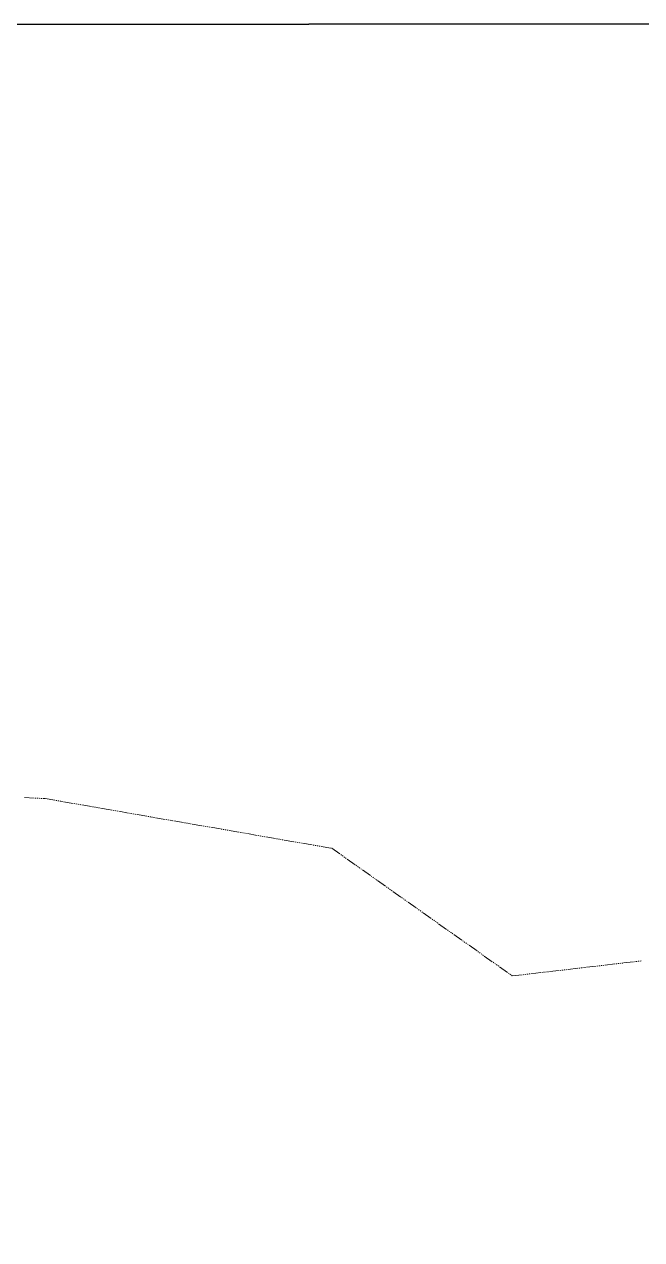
# Model space of a CAD drawing. Header units: millimetres. Extents: x 614452 to 616952, y 4151662 to 4153442.
# Drawn here: x 615286 to 615600, y 4152823 to 4153442 of the extents above; entities that cross this region are included whole.
import ezdxf
from ezdxf.xclip import XClip

# ---------------------------------------------------------------- set-up
doc = ezdxf.new("R2010")
doc.units = ezdxf.units.MM
doc.header["$XCLIPFRAME"] = 2
doc.layers.add('01_UYGALAN_TARAMA', color=26, linetype='Continuous', lineweight=20)

# ---------------------------------------------------------------- blocks, each defined once
blk = doc.blocks.new('fggg')
at = {"layer": '01_UYGALAN_TARAMA', "color": 252}
for p, q in [((615285.93, 4153048.64, 622.53), (615290.93, 4153048.42, 622.53)), ((615291.43, 4153048.39, 622.53), (615291.93, 4153048.37, 622.53)), ((615292.43, 4153048.35, 622.53), (615292.92, 4153048.32, 622.53)), ((615293.42, 4153048.3, 622.53), (615293.92, 4153048.28, 622.53)), ((615294.42, 4153048.26, 622.53), (615294.92, 4153048.23, 622.53)), ((615295.42, 4153048.21, 622.53), (615296.49, 4153048.16, 622.53)), ((615296.49, 4153048.16, 622.53), (615301.41, 4153047.31, 622.53)), ((615301.9, 4153047.22, 622.53), (615302.4, 4153047.14, 622.53)), ((615302.89, 4153047.05, 622.53), (615303.38, 4153046.96, 622.53)), ((615303.87, 4153046.88, 622.53), (615304.37, 4153046.79, 622.53)), ((615304.86, 4153046.71, 622.53), (615305.35, 4153046.62, 622.53)), ((615305.85, 4153046.54, 622.53), (615310.77, 4153045.68, 622.53)), ((615311.26, 4153045.6, 622.53), (615311.76, 4153045.51, 622.53)), ((615312.25, 4153045.43, 622.53), (615312.74, 4153045.34, 622.53)), ((615313.24, 4153045.26, 622.53), (615313.73, 4153045.17, 622.53)), ((615314.22, 4153045.08, 622.53), (615314.71, 4153045, 622.53)), ((615315.21, 4153044.91, 622.53), (615320.13, 4153044.06, 622.53)), ((615320.62, 4153043.97, 622.53), (615321.12, 4153043.89, 622.53)), ((615321.61, 4153043.8, 622.53), (615322.1, 4153043.72, 622.53)), ((615322.6, 4153043.63, 622.53), (615323.09, 4153043.55, 622.53)), ((615323.58, 4153043.46, 622.53), (615324.07, 4153043.38, 622.53)), ((615324.57, 4153043.29, 622.53), (615329.49, 4153042.43, 622.53)), ((615329.98, 4153042.35, 622.53), (615330.48, 4153042.26, 622.53)), ((615330.97, 4153042.18, 622.53), (615331.46, 4153042.09, 622.53)), ((615331.96, 4153042.01, 622.53), (615332.45, 4153041.92, 622.53)), ((615332.94, 4153041.84, 622.53), (615333.43, 4153041.75, 622.53)), ((615333.93, 4153041.67, 622.53), (615338.85, 4153040.81, 622.53)), ((615339.35, 4153040.73, 622.53), (615339.84, 4153040.64, 622.53)), ((615340.33, 4153040.55, 622.53), (615340.82, 4153040.47, 622.53)), ((615341.32, 4153040.38, 622.53), (615341.81, 4153040.3, 622.53)), ((615342.3, 4153040.21, 622.53), (615342.79, 4153040.13, 622.53)), ((615343.29, 4153040.04, 622.53), (615348.21, 4153039.19, 622.53)), ((615348.71, 4153039.1, 622.53), (615349.2, 4153039.02, 622.53)), ((615349.69, 4153038.93, 622.53), (615350.18, 4153038.85, 622.53)), ((615350.68, 4153038.76, 622.53), (615351.17, 4153038.67, 622.53)), ((615351.66, 4153038.59, 622.53), (615352.15, 4153038.5, 622.53)), ((615352.65, 4153038.42, 622.53), (615357.57, 4153037.56, 622.53)), ((615358.07, 4153037.48, 622.53), (615358.56, 4153037.39, 622.53)), ((615359.05, 4153037.31, 622.53), (615359.54, 4153037.22, 622.53)), ((615360.04, 4153037.14, 622.53), (615360.53, 4153037.05, 622.53)), ((615361.02, 4153036.96, 622.53), (615361.51, 4153036.88, 622.53)), ((615362.01, 4153036.79, 622.53), (615366.93, 4153035.94, 622.53)), ((615367.43, 4153035.85, 622.53), (615367.92, 4153035.77, 622.53)), ((615368.41, 4153035.68, 622.53), (615368.9, 4153035.6, 622.53)), ((615369.4, 4153035.51, 622.53), (615369.89, 4153035.43, 622.53)), ((615370.38, 4153035.34, 622.53), (615370.87, 4153035.26, 622.53)), ((615371.37, 4153035.17, 622.53), (615376.29, 4153034.32, 622.53)), ((615376.79, 4153034.23, 622.53), (615377.28, 4153034.14, 622.53)), ((615377.77, 4153034.06, 622.53), (615378.26, 4153033.97, 622.53)), ((615378.76, 4153033.89, 622.53), (615379.25, 4153033.8, 622.53)), ((615379.74, 4153033.72, 622.53), (615380.23, 4153033.63, 622.53)), ((615380.73, 4153033.55, 622.53), (615385.65, 4153032.69, 622.53)), ((615386.15, 4153032.61, 622.53), (615386.64, 4153032.52, 622.53)), ((615387.13, 4153032.43, 622.53), (615387.62, 4153032.35, 622.53)), ((615388.12, 4153032.26, 622.53), (615388.61, 4153032.18, 622.53)), ((615389.1, 4153032.09, 622.53), (615389.59, 4153032.01, 622.53)), ((615390.09, 4153031.92, 622.53), (615395.01, 4153031.07, 622.53)), ((615395.51, 4153030.98, 622.53), (615396, 4153030.9, 622.53)), ((615396.49, 4153030.81, 622.53), (615396.98, 4153030.73, 622.53)), ((615397.48, 4153030.64, 622.53), (615397.97, 4153030.55, 622.53)), ((615398.46, 4153030.47, 622.53), (615398.95, 4153030.38, 622.53)), ((615399.45, 4153030.3, 622.53), (615404.37, 4153029.44, 622.53)), ((615404.87, 4153029.36, 622.53), (615405.36, 4153029.27, 622.53)), ((615405.85, 4153029.19, 622.53), (615406.34, 4153029.1, 622.53)), ((615406.84, 4153029.02, 622.53), (615407.33, 4153028.93, 622.53)), ((615407.82, 4153028.85, 622.53), (615408.31, 4153028.76, 622.53)), ((615408.81, 4153028.67, 622.53), (615413.73, 4153027.82, 622.53)), ((615414.23, 4153027.73, 622.53), (615414.72, 4153027.65, 622.53)), ((615415.21, 4153027.56, 622.53), (615415.7, 4153027.48, 622.53)), ((615416.2, 4153027.39, 622.53), (615416.69, 4153027.31, 622.53)), ((615417.18, 4153027.22, 622.53), (615417.67, 4153027.14, 622.53)), ((615418.17, 4153027.05, 622.53), (615423.09, 4153026.2, 622.53)), ((615423.59, 4153026.11, 622.53), (615424.08, 4153026.02, 622.53)), ((615424.57, 4153025.94, 622.53), (615425.06, 4153025.85, 622.53)), ((615425.56, 4153025.77, 622.53), (615426.05, 4153025.68, 622.53)), ((615426.54, 4153025.6, 622.53), (615427.04, 4153025.51, 622.53)), ((615427.53, 4153025.43, 622.53), (615432.45, 4153024.57, 622.53)), ((615432.95, 4153024.49, 622.53), (615433.44, 4153024.4, 622.53)), ((615433.93, 4153024.32, 622.53), (615434.42, 4153024.23, 622.53)), ((615434.92, 4153024.14, 622.53), (615435.41, 4153024.06, 622.53)), ((615435.9, 4153023.97, 622.53), (615436.4, 4153023.89, 622.53)), ((615436.89, 4153023.8, 622.53), (615441.81, 4153022.95, 622.53)), ((615442.31, 4153022.86, 622.53), (615442.43, 4153022.84, 622.53)), ((615442.43, 4153022.84, 622.53), (615446.51, 4153019.95, 622.53)), ((615446.92, 4153019.66, 622.53), (615447.33, 4153019.38, 622.53)), ((615447.74, 4153019.09, 622.53), (615448.15, 4153018.8, 622.53)), ((615448.56, 4153018.51, 622.53), (615448.96, 4153018.22, 622.53)), ((615449.37, 4153017.93, 622.53), (615449.78, 4153017.64, 622.53)), ((615450.19, 4153017.35, 622.53), (615454.27, 4153014.47, 622.53)), ((615454.68, 4153014.18, 622.53), (615455.09, 4153013.89, 622.53)), ((615455.49, 4153013.6, 622.53), (615455.9, 4153013.31, 622.53)), ((615456.31, 4153013.02, 622.53), (615456.72, 4153012.73, 622.53)), ((615457.13, 4153012.45, 622.53), (615457.54, 4153012.16, 622.53)), ((615457.94, 4153011.87, 622.53), (615462.03, 4153008.98, 622.53)), ((615462.43, 4153008.69, 622.53), (615462.84, 4153008.4, 622.53)), ((615463.25, 4153008.12, 622.53), (615463.66, 4153007.83, 622.53)), ((615464.07, 4153007.54, 622.53), (615464.48, 4153007.25, 622.53)), ((615464.88, 4153006.96, 622.53), (615465.29, 4153006.67, 622.53)), ((615465.7, 4153006.38, 622.53), (615469.78, 4153003.5, 622.53)), ((615470.19, 4153003.21, 622.53), (615470.6, 4153002.92, 622.53)), ((615471.01, 4153002.63, 622.53), (615471.41, 4153002.34, 622.53)), ((615471.82, 4153002.05, 622.53), (615472.23, 4153001.76, 622.53)), ((615472.64, 4153001.47, 622.53), (615473.05, 4153001.19, 622.53)), ((615473.46, 4153000.9, 622.53), (615477.54, 4152998.01, 622.53)), ((615477.95, 4152997.72, 622.53), (615478.35, 4152997.43, 622.53)), ((615478.76, 4152997.14, 622.53), (615479.17, 4152996.85, 622.53)), ((615479.58, 4152996.57, 622.53), (615479.99, 4152996.28, 622.53)), ((615480.4, 4152995.99, 622.53), (615480.8, 4152995.7, 622.53)), ((615481.21, 4152995.41, 622.53), (615485.29, 4152992.52, 622.53)), ((615485.7, 4152992.23, 622.53), (615486.11, 4152991.95, 622.53)), ((615486.52, 4152991.66, 622.53), (615486.93, 4152991.37, 622.53)), ((615487.33, 4152991.08, 622.53), (615487.74, 4152990.79, 622.53)), ((615488.15, 4152990.5, 622.53), (615488.56, 4152990.21, 622.53)), ((615488.97, 4152989.92, 622.53), (615493.05, 4152987.04, 622.53)), ((615493.46, 4152986.75, 622.53), (615493.87, 4152986.46, 622.53)), ((615494.27, 4152986.17, 622.53), (615494.68, 4152985.88, 622.53)), ((615495.09, 4152985.59, 622.53), (615495.5, 4152985.31, 622.53)), ((615495.91, 4152985.02, 622.53), (615496.32, 4152984.73, 622.53)), ((615496.72, 4152984.44, 622.53), (615500.81, 4152981.55, 622.53)), ((615501.21, 4152981.26, 622.53), (615501.62, 4152980.97, 622.53)), ((615502.03, 4152980.69, 622.53), (615502.44, 4152980.4, 622.53)), ((615502.85, 4152980.11, 622.53), (615503.26, 4152979.82, 622.53)), ((615503.66, 4152979.53, 622.53), (615504.07, 4152979.24, 622.53)), ((615504.48, 4152978.95, 622.53), (615508.56, 4152976.07, 622.53)), ((615508.97, 4152975.78, 622.53), (615509.38, 4152975.49, 622.53)), ((615509.79, 4152975.2, 622.53), (615510.19, 4152974.91, 622.53)), ((615510.6, 4152974.62, 622.53), (615511.01, 4152974.33, 622.53)), ((615511.42, 4152974.04, 622.53), (615511.83, 4152973.76, 622.53)), ((615512.24, 4152973.47, 622.53), (615516.32, 4152970.58, 622.53)), ((615516.73, 4152970.29, 622.53), (615517.13, 4152970, 622.53)), ((615517.54, 4152969.71, 622.53), (615517.95, 4152969.42, 622.53)), ((615518.36, 4152969.14, 622.53), (615518.77, 4152968.85, 622.53)), ((615519.18, 4152968.56, 622.53), (615519.58, 4152968.27, 622.53)), ((615519.99, 4152967.98, 622.53), (615524.07, 4152965.09, 622.53)), ((615524.48, 4152964.81, 622.53), (615524.89, 4152964.52, 622.53)), ((615525.3, 4152964.23, 622.53), (615525.71, 4152963.94, 622.53)), ((615526.11, 4152963.65, 622.53), (615526.52, 4152963.36, 622.53)), ((615526.93, 4152963.07, 622.53), (615527.34, 4152962.78, 622.53)), ((615527.75, 4152962.5, 622.53), (615531.83, 4152959.61, 622.53)), ((615572.08, 4152962.24, 622.53), (615577.05, 4152962.82, 622.53)), ((615577.54, 4152962.87, 622.53), (615578.04, 4152962.93, 622.53)), ((615578.54, 4152962.99, 622.53), (615579.03, 4152963.05, 622.53)), ((615579.53, 4152963.11, 622.53), (615580.03, 4152963.16, 622.53)), ((615580.52, 4152963.22, 622.53), (615581.02, 4152963.28, 622.53)), ((615581.52, 4152963.34, 622.53), (615586.48, 4152963.92, 622.53)), ((615586.98, 4152963.97, 622.53), (615587.48, 4152964.03, 622.53)), ((615587.97, 4152964.09, 622.53), (615588.47, 4152964.15, 622.53)), ((615588.97, 4152964.21, 622.53), (615589.46, 4152964.26, 622.53)), ((615589.96, 4152964.32, 622.53), (615590.46, 4152964.38, 622.53)), ((615590.95, 4152964.44, 622.53), (615595.92, 4152965.02, 622.53)), ((615596.41, 4152965.07, 622.53), (615596.91, 4152965.13, 622.53)), ((615597.41, 4152965.19, 622.53), (615597.9, 4152965.25, 622.53)), ((615598.4, 4152965.31, 622.53), (615598.9, 4152965.36, 622.53)), ((615599.39, 4152965.42, 622.53), (615599.89, 4152965.48, 622.53)), ((615532.24, 4152959.32, 622.53), (615532.65, 4152959.03, 622.53)), ((615533.05, 4152958.74, 622.53), (615533.46, 4152958.45, 622.53)), ((615533.87, 4152958.16, 622.53), (615534.28, 4152957.88, 622.53)), ((615534.34, 4152957.84, 622.53), (615539.3, 4152958.41, 622.53)), ((615539.8, 4152958.47, 622.53), (615540.29, 4152958.53, 622.53)), ((615540.79, 4152958.59, 622.53), (615541.29, 4152958.65, 622.53)), ((615541.78, 4152958.7, 622.53), (615542.28, 4152958.76, 622.53)), ((615542.78, 4152958.82, 622.53), (615543.27, 4152958.88, 622.53)), ((615543.77, 4152958.94, 622.53), (615548.74, 4152959.52, 622.53)), ((615549.23, 4152959.57, 622.53), (615549.73, 4152959.63, 622.53)), ((615550.23, 4152959.69, 622.53), (615550.72, 4152959.75, 622.53)), ((615551.22, 4152959.8, 622.53), (615551.72, 4152959.86, 622.53)), ((615552.21, 4152959.92, 622.53), (615552.71, 4152959.98, 622.53)), ((615553.21, 4152960.04, 622.53), (615558.17, 4152960.62, 622.53)), ((615558.67, 4152960.67, 622.53), (615559.17, 4152960.73, 622.53)), ((615559.66, 4152960.79, 622.53), (615560.16, 4152960.85, 622.53)), ((615560.66, 4152960.9, 622.53), (615561.15, 4152960.96, 622.53)), ((615561.65, 4152961.02, 622.53), (615562.15, 4152961.08, 622.53)), ((615562.64, 4152961.14, 622.53), (615567.61, 4152961.72, 622.53)), ((615568.11, 4152961.77, 622.53), (615568.6, 4152961.83, 622.53)), ((615569.1, 4152961.89, 622.53), (615569.6, 4152961.95, 622.53)), ((615570.09, 4152962.01, 622.53), (615570.59, 4152962.06, 622.53)), ((615571.09, 4152962.12, 622.53), (615571.58, 4152962.18, 622.53))]:
    blk.add_line(p, q, dxfattribs=at)

msp = doc.modelspace()

# ---------------------------------------------------------------- linework, layer by layer
for points in [[(616327.5, 4152542.5), (615240.74, 4152542.5), (615240.74, 4153442.5), (615430.75, 4153442.5)], [(616327.5, 4152542.5), (616327.5, 4153442.5), (615430.75, 4153442.5)]]:
    msp.add_lwpolyline(points)

# ---------------------------------------------------------------- block references
ref = msp.add_blockref('fggg', (0, 0))
XClip(ref).set_block_clipping_path([(615240.7433106549, 4153442.5), (615240.7433106545, 4152542.5), (614452.5, 4152542.5), (614452.5, 4151662.5), (616764.340303037, 4151662.5), (616764.340303037, 4152542.5), (616327.5, 4152542.5), (616327.5, 4153442.5)])

doc.saveas('drawing.dxf')
